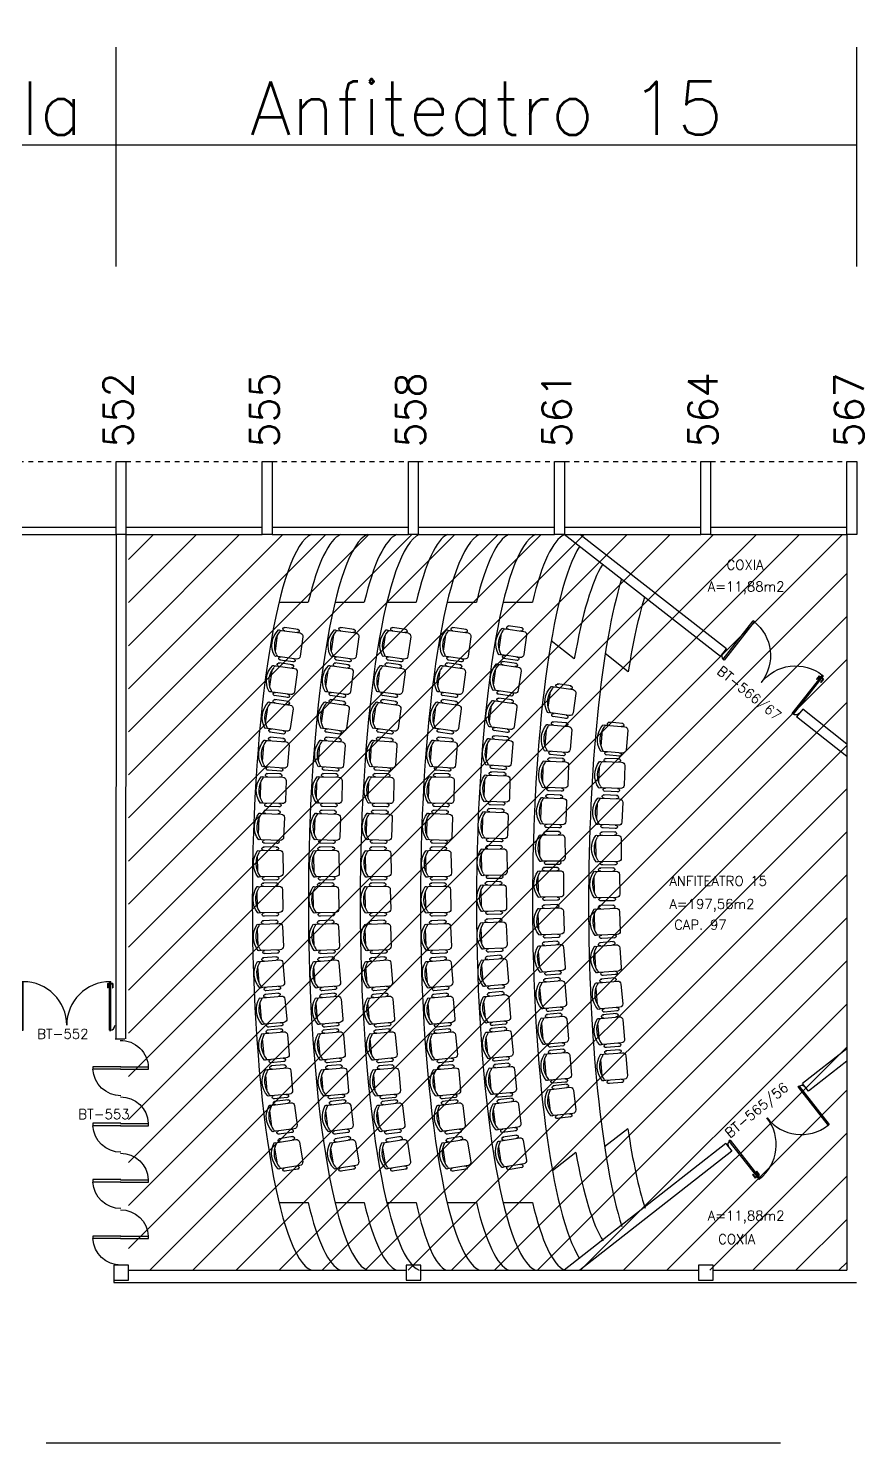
# Model space of a CAD drawing. Extents: x 34 to 586, y 527 to 658.
# Drawn here: x 119.17 to 136.13, y 593.78 to 622.81 of the extents above; entities that cross this region are included whole.
import ezdxf

# ---------------------------------------------------------------- set-up
doc = ezdxf.new("R2010")
doc.units = 0
doc.header["$LTSCALE"] = 0.02
doc.header["$MEASUREMENT"] = 0
doc.header["$PDMODE"] = 98
doc.linetypes.add('HIDDEN2', pattern=[0.1875, 0.125, -0.0625])
doc.layers.get('0').update_dxf_attribs({"linetype": 'CONTINUOUS'})
doc.layers.get('DEFPOINTS').update_dxf_attribs({"linetype": 'CONTINUOUS'})
for name, color, linetype in [('ALV', 2, 'CONTINUOUS'), ('AR-EST-CNC-IDE', 2, 'CONTINUOUS'), ('AREA', 2, 'CONTINUOUS'), ('ESQ', 2, 'CONTINUOUS'), ('ESTR', 3, 'CONTINUOUS'), ('LAYOUT-ANF', 1, 'CONTINUOUS'), ('PISO', 1, 'CONTINUOUS'), ('PORTA', 2, 'CONTINUOUS'), ('PROJ', 1, 'HIDDEN2'), ('TEXTO', 2, 'CONTINUOUS'), ('TEXTO-CENTRO-CUSTO', 2, 'CONTINUOUS'), ('TEXTO-ENDEREÇO', 2, 'CONTINUOUS')]:
    doc.layers.add(name, color=color, linetype=linetype)
doc.styles.add('1', font='romans.shx', dxfattribs={"height": 1.1})
doc.styles.add('NOPILAR', font='simplex.shx', dxfattribs={"height": 0.6})
doc.styles.add('UNB-100', font='simplex.shx', dxfattribs={"height": 0.2})
doc.styles.add('UNB-100-1', font='simplex.shx', dxfattribs={"height": 0.2})
doc.dimstyles.new('1-600', dxfattribs={"dimtxt": 1.1, "dimasz": 2.5, "dimexe": 2, "dimexo": 4, "dimgap": 0.2, "dimtad": 1, "dimdec": 0, "dimzin": 4, "dimdsep": 46, "dimlunit": 6, "dimtxsty": '1', "dimblk1": 'NONE', "dimblk2": 'NONE', "dimsah": 1, "dimcen": 0, "dimclrd": 2, "dimclre": 2, "dimclrt": 2, "dimadec": 0, "dimazin": 0, "dimtfac": 1, "dimtdec": 0, "dimtmove": 2, "dimatfit": 3, "dimldrblk": 'NONE', "dimfxl": 1, "dimtolj": 1, "dimtzin": 0, "dimarcsym": 0})

# ---------------------------------------------------------------- blocks, each defined once
blk = doc.blocks.new('PTDP-TTN')
for p, q in [((0.084, 0.9), (0.115, 0.9)), ((0.084, -0.1), (0.084, 0.9)), ((0.114, -0.1), (0.114, 0.9)), ((1.884, 0.9), (1.914, 0.9)), ((1.884, -0.1), (1.884, 0.9)), ((1.914, -0.1), (1.914, 0.9)), ((0.084, -0.1), (0.115, -0.1)), ((1.885, -0.101), (1.915, -0.101))]:
    blk.add_line(p, q)
for centre, radius, start, end in [((0.114, 0.006), 0.892, 0, 90), ((1.899, 0.006), 0.892, 90, 180), ((0.098, 0), 0.098, 180, 270), ((1.896, -0.001), 0.0991, 271.7192, 0)]:
    blk.add_arc(centre, radius, start, end)
blk = doc.blocks.new('A$C4811567E')
at = {"layer": 'ESQ'}
for p, q in [((0.57, 4.07), (0, 4.07)), ((0, 4.02), (0, 4.07)), ((0.567, 4.071), (1.137, 4.071)), ((1.137, 4.071), (1.137, 4.021)), ((0.57, 4.02), (0, 4.02)), ((0.567, 4.021), (1.137, 4.021)), ((0.57, 2.909), (0, 2.909)), ((0, 2.859), (0, 2.909)), ((0.567, 2.91), (1.137, 2.91)), ((1.137, 2.91), (1.137, 2.86)), ((0.57, 2.859), (0, 2.859)), ((0.567, 2.86), (1.137, 2.86)), ((0.57, 1.752), (0, 1.752)), ((0, 1.702), (0, 1.752)), ((0.567, 1.754), (1.137, 1.754)), ((1.137, 1.754), (1.137, 1.704)), ((0.57, 1.702), (0, 1.702)), ((0.567, 1.704), (1.137, 1.704)), ((0.57, 0.593), (0, 0.593)), ((0, 0.543), (0, 0.593)), ((0.567, 0.594), (1.137, 0.594)), ((1.137, 0.594), (1.137, 0.544)), ((0.57, 0.543), (0, 0.543)), ((0.567, 0.544), (1.137, 0.544))]:
    blk.add_line(p, q, dxfattribs=at)
for centre, radius, start, end in [((0.57, 4.044), 0.569, 89.2432, 179.2432), ((0.566, 4.048), 0.571, 269.7203, 357.2739), ((0.571, 2.882), 0.571, 89.7203, 177.2739), ((0.566, 2.887), 0.571, 269.7203, 357.2739), ((0.571, 1.725), 0.571, 89.7203, 177.2739), ((0.566, 1.731), 0.571, 269.7203, 357.2739), ((0.571, 0.566), 0.571, 89.7203, 177.2739), ((0.566, 0.571), 0.571, 269.7203, 357.2739)]:
    blk.add_arc(centre, radius, start, end, dxfattribs=at)
blk = doc.blocks.new('*D54')
at = {"layer": 'DEFPOINTS', "color": 0, "transparency": 16777216}
for p in [(136.179, 620.42), (120.976, 613.92), (136.179, 613.92)]:
    blk.add_point(p, dxfattribs=at)
at = {"layer": 'TEXTO-CENTRO-CUSTO', "color": 2, "lineweight": -2, "transparency": 16777216}
for p, q in [((136.179, 617.92), (136.179, 622.42)), ((120.976, 620.42), (136.179, 620.42))]:
    blk.add_line(p, q, dxfattribs=at)
at = {"layer": 'TEXTO-CENTRO-CUSTO', "color": 2, "transparency": 16777216, "insert": (128.577, 621.17), "char_height": 1.1, "attachment_point": 5, "style": '1'}
blk.add_mtext('\\A1;Anfiteatro 15', dxfattribs=at)
blk = doc.blocks.new('_NONE')
at = {"color": 0, "linetype": 'ByBlock'}
blk.add_circle((0, 0), 0.25, dxfattribs=at)
blk = doc.blocks.new('*D55')
at = {"layer": 'DEFPOINTS', "color": 0, "transparency": 16777216}
for p in [(120.976, 620.42), (115.176, 613.92), (120.976, 613.92)]:
    blk.add_point(p, dxfattribs=at)
at = {"layer": 'TEXTO-CENTRO-CUSTO', "color": 2, "lineweight": -2, "transparency": 16777216}
for p, q in [((120.976, 617.92), (120.976, 622.42)), ((115.176, 620.42), (120.976, 620.42))]:
    blk.add_line(p, q, dxfattribs=at)
at = {"layer": 'TEXTO-CENTRO-CUSTO', "color": 2, "transparency": 16777216, "insert": (118.076, 621.17), "char_height": 1.1, "attachment_point": 5, "style": '1'}
blk.add_mtext('\\A1;S.Aula', dxfattribs=at)
blk = doc.blocks.new('CHAIR7')
for p, q in [((5.125, 15.041986), (17.875, 15.041986)), ((0, 9), (0, -9)), ((20, 12), (3, 12)), ((23, -7.440115), (23, 7.440115)), ((3, -12), (20, -12)), ((5.125, -15), (17.875, -15))]:
    blk.add_line(p, q)
for centre, radius, start, end in [((5.5625, 13.541986), 1.5625, 73.739795, 286.260205), ((17.4375, 13.541986), 1.5625, 253.739795, 106.260205), ((3, 9), 3, 90, 180), ((20, 9), 3, 62.415559, 90), ((22.344677, 11.120498), 1.096801, 53.309935, 212.027413), ((4.823592, 0), 19.640192, 327.575753, 32.424247), ((7, 0), 20, 323.130102, 36.869898), ((3, -9), 3, 180, 270), ((5.5625, -13.5), 1.5625, 73.739795, 286.260205), ((17.4375, -13.5), 1.5625, 253.739795, 106.260205), ((20, -9), 3, 270, 297.584441), ((22.344677, -11.120498), 1.096801, 147.972587, 306.690065)]:
    blk.add_arc(centre, radius, start, end)

msp = doc.modelspace()

# ---------------------------------------------------------------- hatches: boundary and pattern name
h = msp.add_hatch()
h.set_pattern_fill('ANSI31', color=1, scale=5, style=0)
h.set_pattern_definition([(45, (0, 100), (-0.44194174, 0.44194174), [])])
h.paths.add_polyline_path([(90.976, 612.42), (73.151, 612.42), (73.151, 597.319), (90.976, 597.319)])
h.paths.add_polyline_path([(114.983, 612.42), (97.158, 612.42), (97.158, 597.319), (114.983, 597.319)])
h.paths.add_polyline_path([(135.972, 612.42), (121.229, 612.42), (121.229, 597.32), (135.972, 597.32)])
h.paths.add_polyline_path([(156.912, 612.42), (142.169, 612.42), (142.169, 597.32), (156.912, 597.32)])
h.paths.add_polyline_path([(210.929, 612.42), (193.172, 612.42), (193.172, 597.32), (210.929, 597.32)])
h.paths.add_polyline_path([(231.972, 612.42), (217.229, 612.42), (217.229, 597.32), (231.972, 597.32)])

# ---------------------------------------------------------------- linework, layer by layer
at = {"layer": 'ALV'}
for p, q in [((118.179, 612.57), (120.976, 612.57)), ((121.176, 612.57), (123.976, 612.57)), ((124.176, 612.57), (126.976, 612.57)), ((127.176, 612.57), (129.976, 612.57)), ((130.176, 612.57), (132.976, 612.57)), ((133.176, 612.57), (135.976, 612.57)), ((118.179, 612.42), (120.976, 612.42)), ((120.976, 612.42), (120.969, 602.069)), ((121.176, 612.42), (121.169, 602.069)), ((121.176, 612.42), (123.976, 612.42)), ((124.176, 612.42), (126.976, 612.42)), ((127.176, 612.42), (129.976, 612.42)), ((133.38, 609.918), (130.172, 612.42)), ((130.176, 612.42), (132.976, 612.42)), ((133.503, 610.075), (130.494, 612.42)), ((133.176, 612.42), (135.976, 612.42)), ((135.976, 612.42), (135.972, 597.319)), ((133.38, 609.918), (133.503, 610.075)), ((135.067, 608.836), (134.943, 608.679)), ((135.972, 608.119), (135.067, 608.836)), ((135.972, 607.864), (134.943, 608.679)), ((120.958, 602.069), (121.158, 602.069)), ((135.972, 601.864), (135.061, 601.15)), ((135.972, 601.61), (135.185, 600.993)), ((135.185, 600.993), (135.061, 601.15)), ((133.491, 599.92), (130.172, 597.319)), ((133.614, 599.762), (130.496, 597.319)), ((133.491, 599.92), (133.614, 599.762)), ((121.229, 597.319), (126.929, 597.319)), ((127.229, 597.319), (132.929, 597.319)), ((133.229, 597.319), (135.972, 597.319)), ((120.929, 597.117), (120.929, 597.069)), ((120.929, 597.069), (127.077, 597.069)), ((127.079, 597.069), (133.077, 597.069)), ((133.079, 597.069), (136.172, 597.069))]:
    msp.add_line(p, q, dxfattribs=at)
at = {"layer": 'ESTR'}
for points in [[(120.976, 612.42), (120.976, 613.92), (121.176, 613.92), (121.176, 612.42)], [(123.976, 612.42), (123.976, 613.92), (124.176, 613.92), (124.176, 612.42)], [(126.976, 612.42), (126.976, 613.92), (127.176, 613.92), (127.176, 612.42)], [(129.976, 612.42), (129.976, 613.92), (130.176, 613.92), (130.176, 612.42)], [(132.976, 612.42), (132.976, 613.92), (133.176, 613.92), (133.176, 612.42)], [(135.976, 612.42), (135.976, 613.92), (136.176, 613.92), (136.176, 612.42)]]:
    msp.add_lwpolyline(points, close=True, dxfattribs=at)
for points in [[(121.229, 597.117), (121.229, 597.423), (120.929, 597.423), (120.929, 597.117), (121.228, 597.117)], [(127.229, 597.117), (127.229, 597.423), (126.929, 597.423), (126.929, 597.117), (127.228, 597.117)], [(133.229, 597.117), (133.229, 597.423), (132.929, 597.423), (132.929, 597.117), (133.228, 597.117)]]:
    msp.add_lwpolyline(points, dxfattribs=at)
at = {"layer": 'LAYOUT-ANF'}
for p, q in [((124.319, 611.029), (124.919, 611.029)), ((125.469, 611.029), (126.069, 611.029)), ((126.532, 611.029), (127.133, 611.029)), ((127.769, 611.029), (128.37, 611.029)), ((128.92, 611.029), (129.52, 611.029)), ((130.38, 609.868), (129.908, 610.241)), ((131.486, 609.604), (131.015, 609.978)), ((131.478, 600.223), (131.002, 599.85)), ((130.408, 599.738), (129.932, 599.364)), ((124.319, 598.709), (124.915, 598.709)), ((125.469, 598.709), (126.065, 598.709)), ((126.532, 598.709), (127.136, 598.709)), ((127.769, 598.709), (128.369, 598.709)), ((128.92, 598.709), (129.52, 598.709))]:
    msp.add_line(p, q, dxfattribs=at)
for centre, major_axis, ratio, start_param, end_param in [((125.079, 604.869), (0, 7.57), 0.172762, 0.072285, 3.069306), ((125.679, 604.869), (0, 7.57), 0.172762, 0.072285, 0.620236), ((126.229, 604.869), (0, 7.57), 0.172705, 0.072285, 3.069306), ((127.293, 604.869), (0, 7.57), 0.172762, 0.072285, 3.069306), ((126.829, 604.869), (0, 7.57), 0.172705, 0.072285, 0.620236), ((127.795, 604.869), (0.071, 7.57), 0.163254, 0.073843, 0.621779), ((128.53, 604.869), (0, 7.57), 0.172762, 0.072285, 3.069306), ((129.129, 604.869), (0, 7.57), 0.172594, 0.072286, 0.620236), ((129.679, 604.869), (0, 7.57), 0.172542, 0.072286, 3.069307), ((130.279, 604.869), (0, 7.57), 0.172542, 0.078798, 0.620236), ((130.828, 604.869), (0, 7.57), 0.172542, 0.265233, 2.875968), ((131.3, 604.496), (0, 7.57), 0.172491, 0.263462, 0.78189), ((131.979, 604.869), (0, 7.57), 0.172441, 0.503163, 2.643051), ((132.45, 604.496), (0, 7.57), 0.172441, 0.501884, 0.830087), ((132.455, 605.242), (0, 7.57), 0.172441, 2.295723, 2.643051), ((131.305, 605.242), (0, 7.57), 0.172491, 2.384947, 2.88437), ((125.675, 604.87), (0, 7.57), 0.172762, 2.521473, 3.070246), ((126.825, 604.87), (0, 7.57), 0.172705, 2.521473, 3.070246), ((127.911, 604.869), (0.071, 7.57), 0.163254, 2.522896, 3.070831), ((129.129, 604.869), (0, 7.57), 0.172594, 2.521357, 3.069307), ((130.279, 604.87), (0, 7.57), 0.172542, 2.521473, 3.063352)]:
    msp.add_ellipse(centre, major_axis=major_axis, ratio=ratio, start_param=start_param, end_param=end_param, dxfattribs=at)
at = {"layer": 'PISO'}
msp.add_line((119.541, 593.781), (134.611, 593.781), dxfattribs=at)
at = {"layer": 'PORTA'}
for p, q in [((135.408, 609.522), (135.353, 609.451)), ((135.361, 609.444), (135.353, 609.451)), ((135.41, 609.508), (135.361, 609.444)), ((135.408, 609.522), (135.44, 609.497)), ((135.41, 609.508), (135.434, 609.489)), ((135.481, 609.452), (135.432, 609.389)), ((135.432, 609.389), (135.44, 609.383)), ((135.495, 609.454), (135.44, 609.383)), ((135.481, 609.452), (135.457, 609.471)), ((135.495, 609.454), (135.463, 609.479)), ((120.8, 603.205), (120.8, 603.115)), ((120.8, 603.205), (120.84, 603.205)), ((120.81, 603.115), (120.8, 603.115)), ((120.81, 603.195), (120.81, 603.115)), ((120.81, 603.195), (120.84, 603.195)), ((120.91, 603.205), (120.87, 603.205)), ((120.9, 603.195), (120.87, 603.195)), ((120.9, 603.195), (120.9, 603.115)), ((120.9, 603.115), (120.91, 603.115)), ((120.91, 603.205), (120.91, 603.115)), ((134.097, 599.213), (134.041, 599.283)), ((134.049, 599.29), (134.042, 599.284)), ((134.099, 599.227), (134.049, 599.29)), ((134.097, 599.213), (134.128, 599.237)), ((134.099, 599.227), (134.122, 599.245)), ((134.12, 599.345), (134.128, 599.351)), ((134.17, 599.282), (134.12, 599.345)), ((134.184, 599.281), (134.128, 599.351)), ((134.17, 599.282), (134.146, 599.264)), ((134.184, 599.281), (134.152, 599.256))]:
    msp.add_line(p, q, dxfattribs=at)
at = {"layer": 'PROJ'}
for p, q in [((118.176, 613.92), (120.976, 613.92)), ((121.179, 613.92), (123.979, 613.92)), ((124.179, 613.92), (126.979, 613.92)), ((127.179, 613.92), (129.979, 613.92)), ((130.179, 613.92), (132.979, 613.92)), ((133.179, 613.92), (135.979, 613.92))]:
    msp.add_line(p, q, dxfattribs=at)

# ---------------------------------------------------------------- block references
at = {"layer": 'ESQ', "xscale": -1, "rotation": 359.9999999999999}
msp.add_blockref('A$C4811567E', (121.638, 597.426), dxfattribs=at)
at = {"layer": 'LAYOUT-ANF', "extrusion": (0, 0, -1), "zscale": -0.0225}
for p, xscale, yscale, rotation in [((-124.781, 610.123), 0.02249999999999949, 0.02249999999999949, 7.941861849520989), ((-125.931, 610.123), 0.02249999999999949, 0.02249999999999949, 7.941861849520989), ((-126.994, 610.123), 0.02249999999999949, 0.02249999999999949, 7.941861849520989), ((-128.231, 610.123), 0.02249999999999949, 0.02249999999999949, 7.941861849520989), ((-129.374, 610.155), 0.02249999999999949, 0.02249999999999949, 7.941861849520989), ((-124.666, 609.393), 0.02249999999999949, 0.02249999999999949, 7.941861849520989), ((-125.816, 609.393), 0.02249999999999949, 0.02249999999999949, 7.941861849520989), ((-126.88, 609.393), 0.02249999999999949, 0.02249999999999949, 7.941861849520989), ((-128.117, 609.393), 0.02249999999999949, 0.02249999999999949, 7.941861849520989), ((-129.259, 609.424), 0.02249999999999949, 0.02249999999999949, 7.941861849520989), ((-130.383, 608.96), 0.02249999999999948, 0.02249999999999948, 8.230837478107697), ((-124.579, 608.642), 0.02249999999999949, 0.02249999999999949, 7.941861849520989), ((-125.73, 608.642), 0.02249999999999949, 0.02249999999999949, 7.941861849520989), ((-126.793, 608.642), 0.02249999999999949, 0.02249999999999949, 7.941861849520989), ((-128.03, 608.642), 0.02249999999999949, 0.02249999999999949, 7.941861849520989), ((-129.173, 608.674), 0.02249999999999949, 0.02249999999999949, 7.941861849520989), ((-130.309, 608.207), 0.02249999999999964, 0.02249999999999964, 4.848975841617097), ((-131.46, 608.198), 0.02249999999999964, 0.02249999999999964, 4.848975841617097), ((-124.509, 607.889), 0.02250000000000035, 0.02250000000000035, 4.560000213030012), ((-125.659, 607.889), 0.02250000000000035, 0.02250000000000035, 4.560000213030012), ((-126.723, 607.889), 0.02250000000000035, 0.02250000000000035, 4.560000213030012), ((-127.96, 607.889), 0.02250000000000035, 0.02250000000000035, 4.560000213030012), ((-129.103, 607.921), 0.02250000000000035, 0.02250000000000035, 4.560000213030012), ((-130.256, 607.484), 0.02250000000000019, 0.02250000000000019, 1.743354234376739), ((-131.408, 607.475), 0.02250000000000019, 0.02250000000000019, 1.743354234376739), ((-124.461, 607.166), 0.02250000000000018, 0.02250000000000018, 1.454378605789635), ((-125.611, 607.166), 0.02250000000000018, 0.02250000000000018, 1.454378605789635), ((-126.674, 607.166), 0.02250000000000018, 0.02250000000000018, 1.454378605789635), ((-127.911, 607.166), 0.02250000000000018, 0.02250000000000018, 1.454378605789635), ((-129.054, 607.198), 0.02250000000000018, 0.02250000000000018, 1.454378605789635), ((-130.214, 606.73), 0.02250000000000039, 0.02250000000000039, 2.290582875327075), ((-131.366, 606.721), 0.02250000000000039, 0.02250000000000039, 2.290582875327075), ((-124.422, 606.411), 0.02249999999999951, 0.02249999999999951, 2.001607246740127), ((-125.573, 606.411), 0.02249999999999951, 0.02249999999999951, 2.001607246740127), ((-126.636, 606.411), 0.02249999999999951, 0.02249999999999951, 2.001607246740127), ((-127.873, 606.411), 0.02249999999999951, 0.02249999999999951, 2.001607246740127), ((-129.016, 606.443), 0.02249999999999951, 0.02249999999999951, 2.001607246740127), ((-130.19, 605.99), 0.02250000000000011, 0.02250000000000011, 359.1426663902274), ((-131.342, 605.981), 0.02250000000000011, 0.02250000000000011, 359.1426663902274), ((-124.402, 605.671), 0.02250000000000002, 0.02250000000000002, 358.8536907616404), ((-125.552, 605.671), 0.02250000000000002, 0.02250000000000002, 358.8536907616404), ((-126.616, 605.671), 0.02250000000000002, 0.02250000000000002, 358.8536907616404), ((-127.853, 605.671), 0.02250000000000002, 0.02250000000000002, 358.8536907616404), ((-128.996, 605.703), 0.02250000000000002, 0.02250000000000002, 358.8536907616404), ((-130.158, 605.252), 0.02250000000000011, 0.02250000000000011, 359.1426663902274), ((-131.309, 605.243), 0.02250000000000011, 0.02250000000000011, 359.1426663902274), ((-124.394, 604.934), 0.02250000000000002, 0.02250000000000002, 358.8536907616404), ((-125.544, 604.934), 0.02250000000000002, 0.02250000000000002, 358.8536907616404), ((-126.608, 604.934), 0.02250000000000002, 0.02250000000000002, 358.8536907616404), ((-127.845, 604.934), 0.02250000000000002, 0.02250000000000002, 358.8536907616404), ((-128.987, 604.965), 0.02250000000000002, 0.02250000000000002, 358.8536907616404), ((-130.163, 604.491), 0.02249999999999991, 0.02249999999999991, 357.8594100605455), ((-131.315, 604.481), 0.02249999999999991, 0.02249999999999991, 357.8594100605455), ((-124.4, 604.172), 0.02249999999999988, 0.02249999999999988, 357.5704344319586), ((-125.55, 604.172), 0.02249999999999988, 0.02249999999999988, 357.5704344319586), ((-126.613, 604.172), 0.02249999999999988, 0.02249999999999988, 357.5704344319586), ((-127.85, 604.172), 0.02249999999999988, 0.02249999999999988, 357.5704344319586), ((-128.993, 604.204), 0.02249999999999988, 0.02249999999999988, 357.5704344319586), ((-130.177, 603.745), 0.02250000000000004, 0.02250000000000004, 355.6182918101362), ((-131.328, 603.736), 0.02250000000000004, 0.02250000000000004, 355.6182918101362), ((-124.417, 603.427), 0.02249999999999975, 0.02249999999999975, 355.3293161815491), ((-125.567, 603.427), 0.02249999999999975, 0.02249999999999975, 355.3293161815491), ((-126.631, 603.427), 0.02249999999999975, 0.02249999999999975, 355.3293161815491), ((-127.868, 603.427), 0.02249999999999975, 0.02249999999999975, 355.3293161815491), ((-129.01, 603.458), 0.02249999999999975, 0.02249999999999975, 355.3293161815491), ((-130.205, 603.002), 0.02249999999999945, 0.02249999999999945, 354.9083872399416), ((-131.356, 602.992), 0.02249999999999945, 0.02249999999999945, 354.9083872399416), ((-124.461, 602.683), 0.02250000000000049, 0.02250000000000049, 354.619411611355), ((-125.611, 602.683), 0.02250000000000049, 0.02250000000000049, 354.619411611355), ((-126.674, 602.683), 0.02250000000000049, 0.02250000000000049, 354.619411611355), ((-127.911, 602.683), 0.02250000000000049, 0.02250000000000049, 354.619411611355), ((-129.054, 602.715), 0.02250000000000049, 0.02250000000000049, 354.619411611355), ((-130.242, 602.27), 0.02250000000000074, 0.02250000000000074, 354.8371165891945), ((-131.394, 602.261), 0.02250000000000074, 0.02250000000000074, 354.8371165891945), ((-124.511, 601.952), 0.02250000000000053, 0.02250000000000053, 354.5481409606076), ((-125.661, 601.952), 0.02250000000000053, 0.02250000000000053, 354.5481409606076), ((-126.724, 601.952), 0.02250000000000053, 0.02250000000000053, 354.5481409606076), ((-127.961, 601.952), 0.02250000000000053, 0.02250000000000053, 354.5481409606076), ((-129.104, 601.984), 0.02250000000000053, 0.02250000000000053, 354.5481409606076), ((-130.303, 601.528), 0.02249999999999955, 0.02249999999999955, 355.3843452301447), ((-131.455, 601.519), 0.02249999999999955, 0.02249999999999955, 355.3843452301447), ((-124.58, 601.21), 0.02250000000000003, 0.02250000000000003, 355.0953696015577), ((-125.73, 601.21), 0.02250000000000003, 0.02250000000000003, 355.0953696015577), ((-126.793, 601.21), 0.02250000000000003, 0.02250000000000003, 355.0953696015577), ((-128.03, 601.21), 0.02250000000000003, 0.02250000000000003, 355.0953696015577), ((-129.173, 601.242), 0.02250000000000003, 0.02250000000000003, 355.0953696015577), ((-130.385, 600.815), 0.02250000000000062, 0.02250000000000062, 353.3293767120314), ((-124.665, 600.498), 0.02249999999999938, 0.02249999999999938, 353.0404010834442), ((-125.815, 600.498), 0.02249999999999938, 0.02249999999999938, 353.0404010834442), ((-126.878, 600.498), 0.02249999999999938, 0.02249999999999938, 353.0404010834442), ((-128.115, 600.498), 0.02249999999999938, 0.02249999999999938, 353.0404010834442), ((-129.258, 600.53), 0.02249999999999938, 0.02249999999999938, 353.0404010834442), ((-124.773, 599.748), 0.02250000000000069, 0.02250000000000069, 350.8421164798111), ((-125.923, 599.748), 0.02250000000000069, 0.02250000000000069, 350.8421164798111), ((-126.986, 599.748), 0.02250000000000069, 0.02250000000000069, 350.8421164798111), ((-128.223, 599.748), 0.02250000000000069, 0.02250000000000069, 350.8421164798111), ((-129.366, 599.78), 0.02250000000000069, 0.02250000000000069, 350.8421164798111)]:
    msp.add_blockref('CHAIR7', p, dxfattribs=dict(at, xscale=xscale, yscale=yscale, rotation=rotation))
at = {"layer": 'PORTA', "xscale": -1, "rotation": 321.9162999999998}
msp.add_blockref('PTDP-TTN', (135.005, 608.757), dxfattribs=at)
at = {"layer": 'PORTA'}
for p, rotation in [((118.956, 602.345), 359.9999999999999), ((135.123, 601.072), 218.0836999999999)]:
    msp.add_blockref('PTDP-TTN', p, dxfattribs=dict(at, rotation=rotation))

# ---------------------------------------------------------------- texts
at = {"layer": 'AR-EST-CNC-IDE', "style": 'NOPILAR'}
for s, p in [('552', (121.318, 614.205)), ('555', (124.318, 614.205)), ('558', (127.318, 614.205)), ('561', (130.318, 614.205)), ('564', (133.318, 614.205)), ('567', (136.318, 614.205))]:
    msp.add_text(s, height=0.6, rotation=90, dxfattribs=at).set_placement(p)
at = {"layer": 'AREA', "style": 'UNB-100'}
for s, p in [('A=11,88m2', (133.117, 611.254)), ('A=197,56m2', (132.329, 604.738)), ('A=11,88m2', (133.117, 598.341))]:
    msp.add_text(s, height=0.2, rotation=360, dxfattribs=at).set_placement(p)
at = {"layer": 'TEXTO', "style": 'UNB-100'}
for s, p in [('COXIA', (133.504, 611.698)), ('ANFITEATRO 15', (132.329, 605.211)), ('CAP. 97', (132.428, 604.311)), ('COXIA', (133.331, 597.859))]:
    msp.add_text(s, height=0.2, rotation=360, dxfattribs=at).set_placement(p)
at = {"layer": 'TEXTO-ENDEREÇO', "style": 'UNB-100-1'}
for s, rotation, p in [('BT-566/67', 321.0774, (133.29, 609.585)), ('BT-552', 360, (119.356, 602.071)), ('BT-565/56', 39.8534, (133.576, 600.022)), ('BT-553', 360, (120.2, 600.423))]:
    msp.add_text(s, height=0.2, rotation=rotation, dxfattribs=at).set_placement(p)

# ---------------------------------------------------------------- dimensions: what is measured, and where the dimension line sits
at = {"layer": 'TEXTO-CENTRO-CUSTO'}
for base, p1, p2, text, picture, middle in [((136.179, 620.42), (120.976, 613.92), (136.179, 613.92), 'Anfiteatro 15', '*D54', (128.577, 621.17)), ((120.976, 620.42), (115.176, 613.92), (120.976, 613.92), 'S.Aula', '*D55', (118.076, 621.17))]:
    dim = msp.add_linear_dim(base=base, p1=p1, p2=p2, angle=0, text=text, dimstyle='1-600', override={"dimse1": 1}, dxfattribs=at)
    dim.commit()
    dim.dimension.update_dxf_attribs({"geometry": picture, "text_midpoint": middle})

doc.saveas('drawing.dxf')
